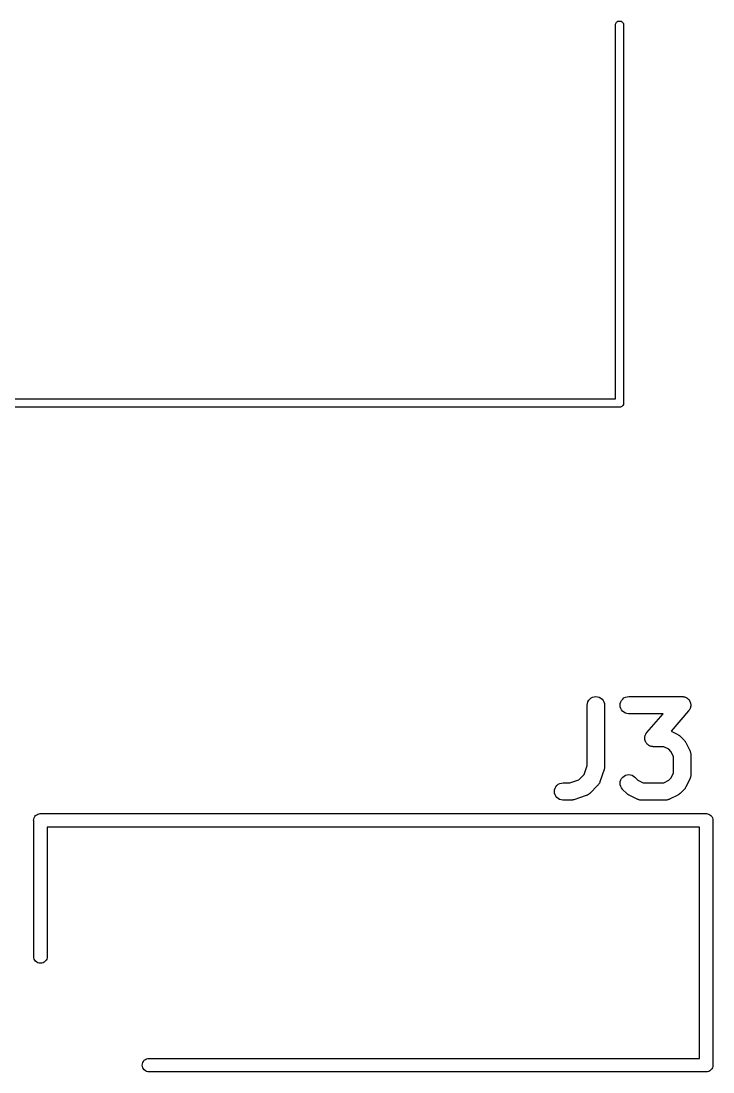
# Model space of a CAD drawing. Extents: x 52.4 to 149.4, y -66.8 to -27.6.
# Drawn here: x 61.11 to 71.3, y -65.7 to -50.24 of the extents above; entities that cross this region are included whole.
import ezdxf

# ---------------------------------------------------------------- set-up
doc = ezdxf.new("R2010")
doc.units = 0
doc.layers.add('BLACK', color=7, linetype='CONTINUOUS')

msp = doc.modelspace()

# ---------------------------------------------------------------- linework, layer by layer
at = {"layer": 'BLACK', "linetype": 'CONTINUOUS'}
for p, q in [((69.8915, -50.2499), (69.9019, -50.2443)), ((69.9019, -50.2443), (69.9132, -50.2409)), ((69.9132, -50.2409), (69.925, -50.2397)), ((69.925, -50.2397), (69.9368, -50.2409)), ((69.9368, -50.2409), (69.9481, -50.2443)), ((69.9481, -50.2443), (69.9585, -50.2499)), ((69.865, -50.2971), (69.8659, -50.2882)), ((69.865, -55.8), (69.865, -50.2971)), ((69.8659, -50.2882), (69.8693, -50.2769)), ((69.8693, -50.2769), (69.8749, -50.2665)), ((69.8749, -50.2665), (69.8824, -50.2574)), ((69.8824, -50.2574), (69.8915, -50.2499)), ((69.9585, -50.2499), (69.9676, -50.2574)), ((69.9676, -50.2574), (69.9751, -50.2665)), ((69.9751, -50.2665), (69.9807, -50.2769)), ((69.9807, -50.2769), (69.9841, -50.2882)), ((69.9841, -50.2882), (69.985, -50.2971)), ((69.985, -50.2971), (69.985, -55.8571)), ((53.255, -55.8), (69.865, -55.8)), ((69.9221, -55.92), (53.2371, -55.92)), ((69.925, -55.9203), (69.9221, -55.92)), ((69.9279, -55.92), (69.925, -55.9203)), ((69.9368, -55.9191), (69.9279, -55.92)), ((69.9279, -55.92), (69.9279, -55.92)), ((69.9481, -55.9157), (69.9368, -55.9191)), ((69.9585, -55.9101), (69.9481, -55.9157)), ((69.9676, -55.9026), (69.9585, -55.9101)), ((69.9751, -55.8935), (69.9676, -55.9026)), ((69.9807, -55.8831), (69.9751, -55.8935)), ((69.9841, -55.8718), (69.9807, -55.8831)), ((69.9853, -55.86), (69.9841, -55.8718)), ((69.985, -55.8571), (69.9853, -55.86)), ((69.4497, -60.3027), (69.4524, -60.2781)), ((69.4524, -60.2781), (69.4599, -60.2545)), ((69.4599, -60.2545), (69.4719, -60.2328)), ((69.4719, -60.2328), (69.4878, -60.2138)), ((69.4878, -60.2138), (69.5071, -60.1983)), ((69.5071, -60.1983), (69.5291, -60.1868)), ((69.5291, -60.1868), (69.5529, -60.1798)), ((69.5529, -60.1798), (69.5776, -60.1775)), ((69.5776, -60.1775), (69.6022, -60.1801)), ((69.6022, -60.1801), (69.6259, -60.1874)), ((69.6259, -60.1874), (69.6477, -60.1992)), ((69.6477, -60.1992), (69.6668, -60.215)), ((69.6668, -60.215), (69.6824, -60.2342)), ((69.6824, -60.2342), (69.6941, -60.2561)), ((69.6941, -60.2561), (69.7012, -60.2799)), ((69.7012, -60.2799), (69.7037, -60.3045)), ((69.9335, -60.3036), (69.9361, -60.279)), ((69.9361, -60.279), (69.9434, -60.2553)), ((69.9434, -60.2553), (69.9552, -60.2335)), ((69.9552, -60.2335), (69.971, -60.2144)), ((69.971, -60.2144), (69.9902, -60.1987)), ((69.9902, -60.1987), (70.0121, -60.1871)), ((70.0121, -60.1871), (70.0358, -60.1799)), ((70.0358, -60.1799), (70.0605, -60.1775)), ((70.0605, -60.1775), (70.8467, -60.1775)), ((70.8467, -60.1775), (70.8484, -60.1775)), ((70.8484, -60.1775), (70.8564, -60.1784)), ((70.8564, -60.1784), (70.8643, -60.1788)), ((70.8643, -60.1788), (70.8686, -60.1798)), ((70.8686, -60.1798), (70.8731, -60.1803)), ((70.8731, -60.1803), (70.8807, -60.1827)), ((70.8807, -60.1827), (70.8884, -60.1846)), ((70.8884, -60.1846), (70.8924, -60.1864)), ((70.8924, -60.1864), (70.8967, -60.1878)), ((70.8967, -60.1878), (70.9037, -60.1916)), ((70.9037, -60.1916), (70.9109, -60.195)), ((70.9109, -60.195), (70.9145, -60.1976)), ((70.9145, -60.1976), (70.9184, -60.1997)), ((70.9184, -60.1997), (70.9245, -60.2048)), ((70.9245, -60.2048), (70.931, -60.2095)), ((70.931, -60.2095), (70.934, -60.2128)), ((70.934, -60.2128), (70.9374, -60.2157)), ((70.9374, -60.2157), (70.9424, -60.2219)), ((70.9424, -60.2219), (70.9478, -60.2277)), ((70.9478, -60.2277), (70.9501, -60.2315)), ((70.9501, -60.2315), (70.9529, -60.235)), ((70.9529, -60.235), (70.9566, -60.242)), ((70.9566, -60.242), (70.9608, -60.2488)), ((70.9608, -60.2488), (70.9624, -60.253)), ((70.9624, -60.253), (70.9644, -60.2569)), ((70.9644, -60.2569), (70.9667, -60.2646)), ((70.9667, -60.2646), (70.9694, -60.2721)), ((70.9694, -60.2721), (70.9702, -60.2765)), ((70.9702, -60.2765), (70.9714, -60.2807)), ((70.9714, -60.2807), (70.9721, -60.2887)), ((70.9721, -60.2887), (70.9734, -60.2965)), ((70.9734, -60.2965), (70.9733, -60.301)), ((69.4497, -60.3045), (69.4497, -60.3027)), ((69.4497, -61.1911), (69.4497, -60.3045)), ((69.7037, -60.3045), (69.7037, -61.2117)), ((69.9357, -60.3283), (69.9335, -60.3036)), ((69.9427, -60.3521), (69.9357, -60.3283)), ((69.9542, -60.3741), (69.9427, -60.3521)), ((69.9697, -60.3934), (69.9542, -60.3741)), ((69.9887, -60.4093), (69.9697, -60.3934)), ((70.0104, -60.4213), (69.9887, -60.4093)), ((70.0341, -60.4287), (70.0104, -60.4213)), ((70.0587, -60.4315), (70.0341, -60.4287)), ((70.0605, -60.4315), (70.0587, -60.4315)), ((70.5668, -60.4315), (70.0605, -60.4315)), ((70.3278, -60.7047), (70.5668, -60.4315)), ((70.9422, -60.3882), (70.6824, -60.6851)), ((70.9469, -60.3817), (70.9422, -60.3882)), ((70.952, -60.3755), (70.9469, -60.3817)), ((70.9541, -60.3716), (70.952, -60.3755)), ((70.9567, -60.368), (70.9541, -60.3716)), ((70.96, -60.3607), (70.9567, -60.368)), ((70.9637, -60.3537), (70.96, -60.3607)), ((70.9651, -60.3495), (70.9637, -60.3537)), ((70.9669, -60.3454), (70.9651, -60.3495)), ((70.9687, -60.3377), (70.9669, -60.3454)), ((70.9711, -60.3301), (70.9687, -60.3377)), ((70.9715, -60.3256), (70.9711, -60.3301)), ((70.9726, -60.3213), (70.9715, -60.3256)), ((70.9728, -60.3133), (70.9726, -60.3213)), ((70.9737, -60.3054), (70.9728, -60.3133)), ((70.9733, -60.301), (70.9737, -60.3054)), ((70.2989, -60.7628), (70.3013, -60.7552)), ((70.3013, -60.7552), (70.3031, -60.7474)), ((70.3031, -60.7474), (70.3049, -60.7434)), ((70.3049, -60.7434), (70.3063, -60.7391)), ((70.3063, -60.7391), (70.31, -60.7321)), ((70.31, -60.7321), (70.3133, -60.7249)), ((70.3133, -60.7249), (70.3159, -60.7212)), ((70.3159, -60.7212), (70.318, -60.7173)), ((70.318, -60.7173), (70.3231, -60.7112)), ((70.3231, -60.7112), (70.3278, -60.7047)), ((70.6824, -60.6851), (70.7825, -60.7352)), ((70.7825, -60.7352), (70.7841, -60.736)), ((70.7841, -60.736), (70.7901, -60.7399)), ((70.7901, -60.7399), (70.7964, -60.7433)), ((70.7964, -60.7433), (70.8004, -60.7466)), ((70.8004, -60.7466), (70.8049, -60.7495)), ((70.8049, -60.7495), (70.81, -60.7545)), ((70.81, -60.7545), (70.8155, -60.759)), ((70.8155, -60.759), (70.876, -60.8195)), ((70.2963, -60.7874), (70.2972, -60.7795)), ((70.2967, -60.7919), (70.2963, -60.7874)), ((70.2966, -60.7963), (70.2967, -60.7919)), ((70.2979, -60.8042), (70.2966, -60.7963)), ((70.2972, -60.7795), (70.2974, -60.7716)), ((70.2974, -60.7716), (70.2985, -60.7672)), ((70.2986, -60.8121), (70.2979, -60.8042)), ((70.2985, -60.7672), (70.2989, -60.7628)), ((70.2998, -60.8164), (70.2986, -60.8121)), ((70.3006, -60.8208), (70.2998, -60.8164)), ((70.3033, -60.8283), (70.3006, -60.8208)), ((70.3056, -60.8359), (70.3033, -60.8283)), ((70.3076, -60.8399), (70.3056, -60.8359)), ((70.3092, -60.844), (70.3076, -60.8399)), ((70.3134, -60.8508), (70.3092, -60.844)), ((70.3171, -60.8579), (70.3134, -60.8508)), ((70.3199, -60.8613), (70.3171, -60.8579)), ((70.3222, -60.8651), (70.3199, -60.8613)), ((70.3276, -60.871), (70.3222, -60.8651)), ((70.3326, -60.8772), (70.3276, -60.871)), ((70.336, -60.8801), (70.3326, -60.8772)), ((70.339, -60.8833), (70.336, -60.8801)), ((70.3455, -60.888), (70.339, -60.8833)), ((70.3516, -60.8931), (70.3455, -60.888)), ((70.3555, -60.8953), (70.3516, -60.8931)), ((70.3591, -60.8979), (70.3555, -60.8953)), ((70.3663, -60.9012), (70.3591, -60.8979)), ((70.3733, -60.9051), (70.3663, -60.9012)), ((70.3776, -60.9064), (70.3733, -60.9051)), ((70.3816, -60.9083), (70.3776, -60.9064)), ((70.3893, -60.9101), (70.3816, -60.9083)), ((70.3969, -60.9126), (70.3893, -60.9101)), ((70.4014, -60.9131), (70.3969, -60.9126)), ((70.4057, -60.9141), (70.4014, -60.9131)), ((70.4136, -60.9144), (70.4057, -60.9141)), ((70.4216, -60.9153), (70.4136, -60.9144)), ((70.4233, -60.9153), (70.4216, -60.9153)), ((70.5748, -60.9153), (70.4233, -60.9153)), ((70.6505, -60.9532), (70.5748, -60.9153)), ((70.876, -60.8195), (70.8772, -60.8207)), ((70.8772, -60.8207), (70.8817, -60.8263)), ((70.8817, -60.8263), (70.8866, -60.8315)), ((70.8866, -60.8315), (70.8894, -60.836)), ((70.8894, -60.836), (70.8927, -60.8401)), ((70.8927, -60.8401), (70.896, -60.8465)), ((70.896, -60.8465), (70.8998, -60.8525)), ((70.8998, -60.8525), (70.9603, -60.9734)), ((70.6818, -60.9845), (70.6505, -60.9532)), ((70.7197, -61.0602), (70.6818, -60.9845)), ((70.7197, -61.3026), (70.7197, -61.0602)), ((70.9603, -60.9734), (70.961, -60.975)), ((70.961, -60.975), (70.9623, -60.9785)), ((70.9623, -60.9785), (70.9641, -60.9818)), ((70.9641, -60.9818), (70.9666, -60.9901)), ((70.9666, -60.9901), (70.9696, -60.9983)), ((70.9696, -60.9983), (70.9702, -61.002)), ((70.9702, -61.002), (70.9712, -61.0056)), ((70.9712, -61.0056), (70.9721, -61.0142)), ((70.9721, -61.0142), (70.9734, -61.0228)), ((70.9734, -61.0228), (70.9733, -61.0265)), ((70.9733, -61.0265), (70.9737, -61.0302)), ((70.9737, -61.0302), (70.9737, -61.3326)), ((69.4052, -61.3245), (69.4497, -61.1911)), ((69.7029, -61.2205), (69.7027, -61.2277)), ((69.7037, -61.2134), (69.7029, -61.2205)), ((69.7037, -61.2117), (69.7037, -61.2134)), ((69.3266, -61.403), (69.4052, -61.3245)), ((69.6971, -61.2518), (69.6367, -61.4333)), ((69.6987, -61.2449), (69.6971, -61.2518)), ((69.7009, -61.2381), (69.6987, -61.2449)), ((69.7015, -61.2328), (69.7009, -61.2381)), ((69.7027, -61.2277), (69.7015, -61.2328)), ((69.9554, -61.3822), (69.9713, -61.3631)), ((69.9713, -61.3631), (69.9906, -61.3475)), ((69.9906, -61.3475), (70.0125, -61.336)), ((70.0125, -61.336), (70.0362, -61.3289)), ((70.0362, -61.3289), (70.0609, -61.3266)), ((70.0609, -61.3266), (70.0856, -61.3291)), ((70.0856, -61.3291), (70.1093, -61.3363)), ((70.1093, -61.3363), (70.1311, -61.348)), ((70.1311, -61.348), (70.1503, -61.3638)), ((70.1503, -61.3638), (70.1962, -61.4097)), ((70.6505, -61.4097), (70.6818, -61.3783)), ((70.6818, -61.3783), (70.7197, -61.3026)), ((70.966, -61.3744), (70.9634, -61.3826)), ((70.9691, -61.3663), (70.966, -61.3744)), ((70.9698, -61.3626), (70.9691, -61.3663)), ((70.9709, -61.359), (70.9698, -61.3626)), ((70.9719, -61.3504), (70.9709, -61.359)), ((70.9733, -61.3418), (70.9719, -61.3504)), ((70.9737, -61.3344), (70.9732, -61.3381)), ((70.9732, -61.3381), (70.9733, -61.3418)), ((70.9737, -61.3326), (70.9737, -61.3344)), ((68.9685, -61.549), (68.9758, -61.5253)), ((68.9758, -61.5253), (68.9876, -61.5035)), ((68.9876, -61.5035), (69.0034, -61.4844)), ((69.0034, -61.4844), (69.0226, -61.4687)), ((69.0226, -61.4687), (69.0445, -61.4571)), ((69.0445, -61.4571), (69.0682, -61.4499)), ((69.0682, -61.4499), (69.0929, -61.4475)), ((69.0929, -61.4475), (69.1932, -61.4475)), ((69.1932, -61.4475), (69.3266, -61.403)), ((69.606, -61.4829), (69.485, -61.6038)), ((69.6084, -61.48), (69.606, -61.4829)), ((69.6111, -61.4775), (69.6084, -61.48)), ((69.6162, -61.4704), (69.6111, -61.4775)), ((69.6217, -61.4637), (69.6162, -61.4704)), ((69.6235, -61.4605), (69.6217, -61.4637)), ((69.6257, -61.4574), (69.6235, -61.4605)), ((69.6293, -61.4495), (69.6257, -61.4574)), ((69.6334, -61.4419), (69.6293, -61.4495)), ((69.6345, -61.4383), (69.6334, -61.4419)), ((69.6361, -61.4349), (69.6345, -61.4383)), ((69.6367, -61.4333), (69.6361, -61.4349)), ((69.9335, -61.4522), (69.9362, -61.4276)), ((69.9356, -61.4769), (69.9335, -61.4522)), ((69.9426, -61.5007), (69.9356, -61.4769)), ((69.9362, -61.4276), (69.9436, -61.4039)), ((69.954, -61.5227), (69.9426, -61.5007)), ((69.9436, -61.4039), (69.9554, -61.3822)), ((69.9694, -61.5421), (69.954, -61.5227)), ((70.1962, -61.4097), (70.2719, -61.4475)), ((70.2719, -61.4475), (70.5748, -61.4475)), ((70.5748, -61.4475), (70.6505, -61.4097)), ((70.8855, -61.5327), (70.8805, -61.5379)), ((70.8884, -61.5283), (70.8855, -61.5327)), ((70.8917, -61.5242), (70.8884, -61.5283)), ((70.8951, -61.5179), (70.8917, -61.5242)), ((70.899, -61.5119), (70.8951, -61.5179)), ((70.8998, -61.5104), (70.899, -61.5119)), ((70.9603, -61.3894), (70.8998, -61.5104)), ((70.9616, -61.3859), (70.9603, -61.3894)), ((70.9634, -61.3826), (70.9616, -61.3859)), ((68.9659, -61.5736), (68.9685, -61.549)), ((68.9681, -61.5983), (68.9659, -61.5736)), ((68.9751, -61.6221), (68.9681, -61.5983)), ((68.9866, -61.6441), (68.9751, -61.6221)), ((69.0021, -61.6634), (68.9866, -61.6441)), ((69.0211, -61.6793), (69.0021, -61.6634)), ((69.0428, -61.6913), (69.0211, -61.6793)), ((69.4354, -61.6345), (69.254, -61.695)), ((69.4388, -61.633), (69.4354, -61.6345)), ((69.4424, -61.632), (69.4388, -61.633)), ((69.4501, -61.628), (69.4424, -61.632)), ((69.458, -61.6244), (69.4501, -61.628)), ((69.4611, -61.6223), (69.458, -61.6244)), ((69.4644, -61.6206), (69.4611, -61.6223)), ((69.4712, -61.6151), (69.4644, -61.6206)), ((69.4783, -61.6101), (69.4712, -61.6151)), ((69.4809, -61.6074), (69.4783, -61.6101)), ((69.4838, -61.6051), (69.4809, -61.6074)), ((69.485, -61.6038), (69.4838, -61.6051)), ((69.9707, -61.5434), (69.9694, -61.5421)), ((70.0311, -61.6038), (69.9707, -61.5434)), ((70.0367, -61.6084), (70.0311, -61.6038)), ((70.0418, -61.6133), (70.0367, -61.6084)), ((70.0462, -61.6162), (70.0418, -61.6133)), ((70.0503, -61.6196), (70.0462, -61.6162)), ((70.0566, -61.6229), (70.0503, -61.6196)), ((70.0626, -61.6268), (70.0566, -61.6229)), ((70.0642, -61.6276), (70.0626, -61.6268)), ((70.1851, -61.6881), (70.0642, -61.6276)), ((70.1886, -61.6895), (70.1851, -61.6881)), ((70.6616, -61.6881), (70.66, -61.6889)), ((70.7825, -61.6276), (70.6616, -61.6881)), ((70.7885, -61.6238), (70.7825, -61.6276)), ((70.7949, -61.6206), (70.7885, -61.6238)), ((70.799, -61.6173), (70.7949, -61.6206)), ((70.8035, -61.6144), (70.799, -61.6173)), ((70.8087, -61.6096), (70.8035, -61.6144)), ((70.8143, -61.6051), (70.8087, -61.6096)), ((70.8155, -61.6038), (70.8143, -61.6051)), ((70.876, -61.5434), (70.8155, -61.6038)), ((70.8805, -61.5379), (70.876, -61.5434)), ((69.0665, -61.6987), (69.0428, -61.6913)), ((69.0911, -61.7015), (69.0665, -61.6987)), ((69.0929, -61.7015), (69.0911, -61.7015)), ((69.2138, -61.7015), (69.0929, -61.7015)), ((69.2209, -61.7008), (69.2138, -61.7015)), ((69.228, -61.7007), (69.2209, -61.7008)), ((69.2332, -61.6996), (69.228, -61.7007)), ((69.2385, -61.6991), (69.2332, -61.6996)), ((69.2453, -61.697), (69.2385, -61.6991)), ((69.2523, -61.6956), (69.2453, -61.697)), ((69.254, -61.695), (69.2523, -61.6956)), ((70.1919, -61.6913), (70.1886, -61.6895)), ((70.2002, -61.6939), (70.1919, -61.6913)), ((70.2083, -61.697), (70.2002, -61.6939)), ((70.2119, -61.6976), (70.2083, -61.697)), ((70.2155, -61.6987), (70.2119, -61.6976)), ((70.2241, -61.6997), (70.2155, -61.6987)), ((70.2327, -61.7012), (70.2241, -61.6997)), ((70.2364, -61.7011), (70.2327, -61.7012)), ((70.2401, -61.7015), (70.2364, -61.7011)), ((70.2419, -61.7015), (70.2401, -61.7015)), ((70.6048, -61.7015), (70.2419, -61.7015)), ((70.6085, -61.7012), (70.6048, -61.7015)), ((70.6122, -61.7013), (70.6085, -61.7012)), ((70.6208, -61.7), (70.6122, -61.7013)), ((70.6294, -61.6991), (70.6208, -61.7)), ((70.633, -61.698), (70.6294, -61.6991)), ((70.6367, -61.6974), (70.633, -61.698)), ((70.6449, -61.6944), (70.6367, -61.6974)), ((70.6532, -61.6919), (70.6449, -61.6944)), ((70.6564, -61.6902), (70.6532, -61.6919)), ((70.66, -61.6889), (70.6564, -61.6902)), ((61.2995, -62), (61.3014, -61.9804)), ((61.3014, -61.9804), (61.3072, -61.9615)), ((61.3072, -61.9615), (61.3165, -61.9442)), ((61.3165, -61.9442), (61.3289, -61.9289)), ((61.3289, -61.9289), (61.3442, -61.9165)), ((61.3442, -61.9165), (61.3615, -61.9072)), ((61.3615, -61.9072), (61.3804, -61.9014)), ((61.3804, -61.9014), (61.3951, -61.9)), ((61.3951, -61.9), (61.4, -61.8995)), ((61.4, -61.8995), (61.4049, -61.9)), ((61.4049, -61.9), (71.1951, -61.9)), ((71.1951, -61.9), (71.2, -61.8995)), ((71.2, -61.8995), (71.2049, -61.9)), ((71.2049, -61.9), (71.2196, -61.9014)), ((71.2196, -61.9014), (71.2385, -61.9072)), ((71.2385, -61.9072), (71.2558, -61.9165)), ((71.2558, -61.9165), (71.2711, -61.9289)), ((71.2711, -61.9289), (71.2835, -61.9442)), ((71.2835, -61.9442), (71.2928, -61.9615)), ((71.2928, -61.9615), (71.2986, -61.9804)), ((71.2986, -61.9804), (71.3005, -62)), ((61.3, -62.0049), (61.2995, -62)), ((61.3, -64.0049), (61.3, -62.0049)), ((71.1, -62.1), (61.5, -62.1)), ((61.5, -62.1), (61.5, -64.0049)), ((71.1, -65.5), (71.1, -62.1)), ((71.3005, -62), (71.3, -62.0049)), ((71.3, -62.0049), (71.3, -65.5951)), ((61.3014, -64.0196), (61.3, -64.0049)), ((61.5, -64.0049), (61.4986, -64.0196)), ((61.3072, -64.0385), (61.3014, -64.0196)), ((61.3165, -64.0558), (61.3072, -64.0385)), ((61.3289, -64.0711), (61.3165, -64.0558)), ((61.3442, -64.0835), (61.3289, -64.0711)), ((61.3615, -64.0928), (61.3442, -64.0835)), ((61.3804, -64.0986), (61.3615, -64.0928)), ((61.4, -64.1005), (61.3804, -64.0986)), ((61.4196, -64.0986), (61.4, -64.1005)), ((61.4385, -64.0928), (61.4196, -64.0986)), ((61.4558, -64.0835), (61.4385, -64.0928)), ((61.4711, -64.0711), (61.4558, -64.0835)), ((61.4835, -64.0558), (61.4711, -64.0711)), ((61.4928, -64.0385), (61.4835, -64.0558)), ((61.4986, -64.0196), (61.4928, -64.0385)), ((62.9072, -65.5615), (62.9165, -65.5442)), ((62.9165, -65.5442), (62.9289, -65.5289)), ((62.9289, -65.5289), (62.9442, -65.5165)), ((62.9442, -65.5165), (62.9615, -65.5072)), ((62.9615, -65.5072), (62.9804, -65.5014)), ((62.9804, -65.5014), (62.9951, -65.5)), ((62.9951, -65.5), (71.1, -65.5)), ((62.8995, -65.6), (62.9014, -65.5804)), ((62.9014, -65.6196), (62.8995, -65.6)), ((62.9014, -65.5804), (62.9072, -65.5615)), ((62.9072, -65.6385), (62.9014, -65.6196)), ((62.9165, -65.6558), (62.9072, -65.6385)), ((62.9289, -65.6711), (62.9165, -65.6558)), ((62.9442, -65.6835), (62.9289, -65.6711)), ((62.9615, -65.6928), (62.9442, -65.6835)), ((62.9804, -65.6986), (62.9615, -65.6928)), ((62.9951, -65.7), (62.9804, -65.6986)), ((71.1951, -65.7), (62.9951, -65.7)), ((71.2, -65.7005), (71.1951, -65.7)), ((71.2049, -65.7), (71.2, -65.7005)), ((71.2196, -65.6986), (71.2049, -65.7)), ((71.2385, -65.6928), (71.2196, -65.6986)), ((71.2558, -65.6835), (71.2385, -65.6928)), ((71.2711, -65.6711), (71.2558, -65.6835)), ((71.2835, -65.6558), (71.2711, -65.6711)), ((71.2928, -65.6385), (71.2835, -65.6558)), ((71.2986, -65.6196), (71.2928, -65.6385)), ((71.3005, -65.6), (71.2986, -65.6196)), ((71.3, -65.5951), (71.3005, -65.6))]:
    msp.add_line(p, q, dxfattribs=at)

doc.saveas('drawing.dxf')
